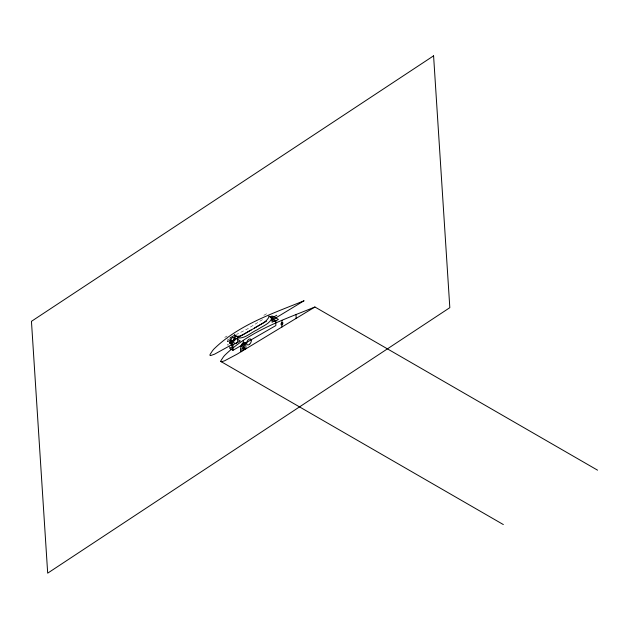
<?xml version="1.0" encoding="UTF-8"?>
<svg xmlns="http://www.w3.org/2000/svg" width="629" height="629" viewBox="0 0 629 629"><rect width="100%" height="100%" fill="white"/><g stroke="black" fill="none" stroke-linecap="round" stroke-linejoin="round"><path stroke-width="0.47" stroke-dasharray="3.15 2.36" d="M262.482 319.642L246.686 329.344L236.528 334.439M224.726 337.411L227.077 336.051M263.818 315.349L267.584 313.171M227.313 341.626L228.885 340.714M227.226 338.85L228.893 339.817M228.932 341.468L227.313 340.533L227.313 345.25M270.454 318.541A1.329 0.771 -60 0 1 270.328 318.431M228.39 345.219A2.665 1.541 60 0 1 228.256 344.346"/><path stroke-width="0.94" d="M314.925 306.999C283.53 319.776 249.422 331.082 224.702 355.354A21.457 12.391 -60 0 0 223.311 357.028L220.976 360.59A1.989 1.148 -60 0 0 220.826 361.101L221.384 361.793L224.647 360.771L237.188 354.111L314.925 306.999L597.55 470.17M269.236 316.301C266.838 322.41 259.36 324.595 254.352 328.189M268.835 316.065L272.066 317.928C269.668 324.045 262.191 326.231 257.175 329.816C251.05 332.442 245.027 338.764 238.092 337.922L237.676 336.727L234.444 334.864M273.065 319.571L304.09 300.748C272.695 313.517 238.588 324.831 213.868 349.103A21.457 12.391 -60 0 0 212.476 350.77L210.149 354.331A1.989 1.148 -60 0 0 209.992 354.842L210.023 355.432L210.739 355.519L214.544 354.198L231.598 344.794M251.128 330.044C246.112 332.222 240.978 337.341 235.27 336.295L234.853 335.1L230.143 337.812L230.143 343.253L232.966 344.889L237.676 342.168L237.676 336.727M230.143 342.168L266.602 321.12M271.689 318.18L276.776 315.247M230.143 343.253L234.853 340.533L234.853 335.1M229.734 348.458L232.966 350.329L275.832 325.578L275.832 320.106L272.066 322.284L272.066 317.928M272.585 316.057L278.419 319.43L274.653 321.6L271.319 319.674M234.436 337.576L240.27 340.942L235.561 343.662L229.727 340.297M229.734 341.932L232.966 343.796L232.966 350.329M220.716 361.392L503.342 524.562M296.086 314.343L296.086 318.384M281.957 320.263L281.957 327.017M243.329 340.344L243.329 350.518M229.443 343.009A2.665 1.541 60 0 1 232.022 346.516A2.665 1.541 60 0 1 229.443 347.051M270.297 317.346A1.329 0.771 -60 0 1 271.736 316.206A1.329 0.771 -60 0 1 271.689 317.928M272.31 318.258A2.665 1.541 60 0 1 274.818 321.128M241.921 348.875C242.401 353.978 239.169 351.587 240.97 346.791A3.334 1.926 -60 0 1 243.329 342.711A3.334 1.926 -60 0 1 245.687 344.071C246.89 350.086 244.021 351.241 244.453 347.177A3.334 1.926 -60 0 1 242.259 348.474L241.921 348.875M433.585 55.839L31.45 321.333L47.686 573.161L449.821 307.667L433.585 55.839M282.201 324.548A1.329 0.771 -60 0 0 282.618 322.488A1.329 0.771 -60 0 0 281.045 323.888A1.329 0.771 -60 0 0 282.201 324.548M243.698 346.799A1.997 1.156 -60 0 0 244.327 343.701A1.997 1.156 -60 0 0 241.961 345.793A1.997 1.156 -60 0 0 243.698 346.799M249.587 344.236A3.334 1.926 -60 0 0 250.649 339.07A3.334 1.926 -60 0 0 246.71 342.569A3.334 1.926 -60 0 0 249.587 344.236M232.864 340.541A1.997 1.156 -60 0 0 233.493 337.443A1.997 1.156 -60 0 0 231.134 339.542A1.997 1.156 -60 0 0 232.864 340.541"/></g></svg>
